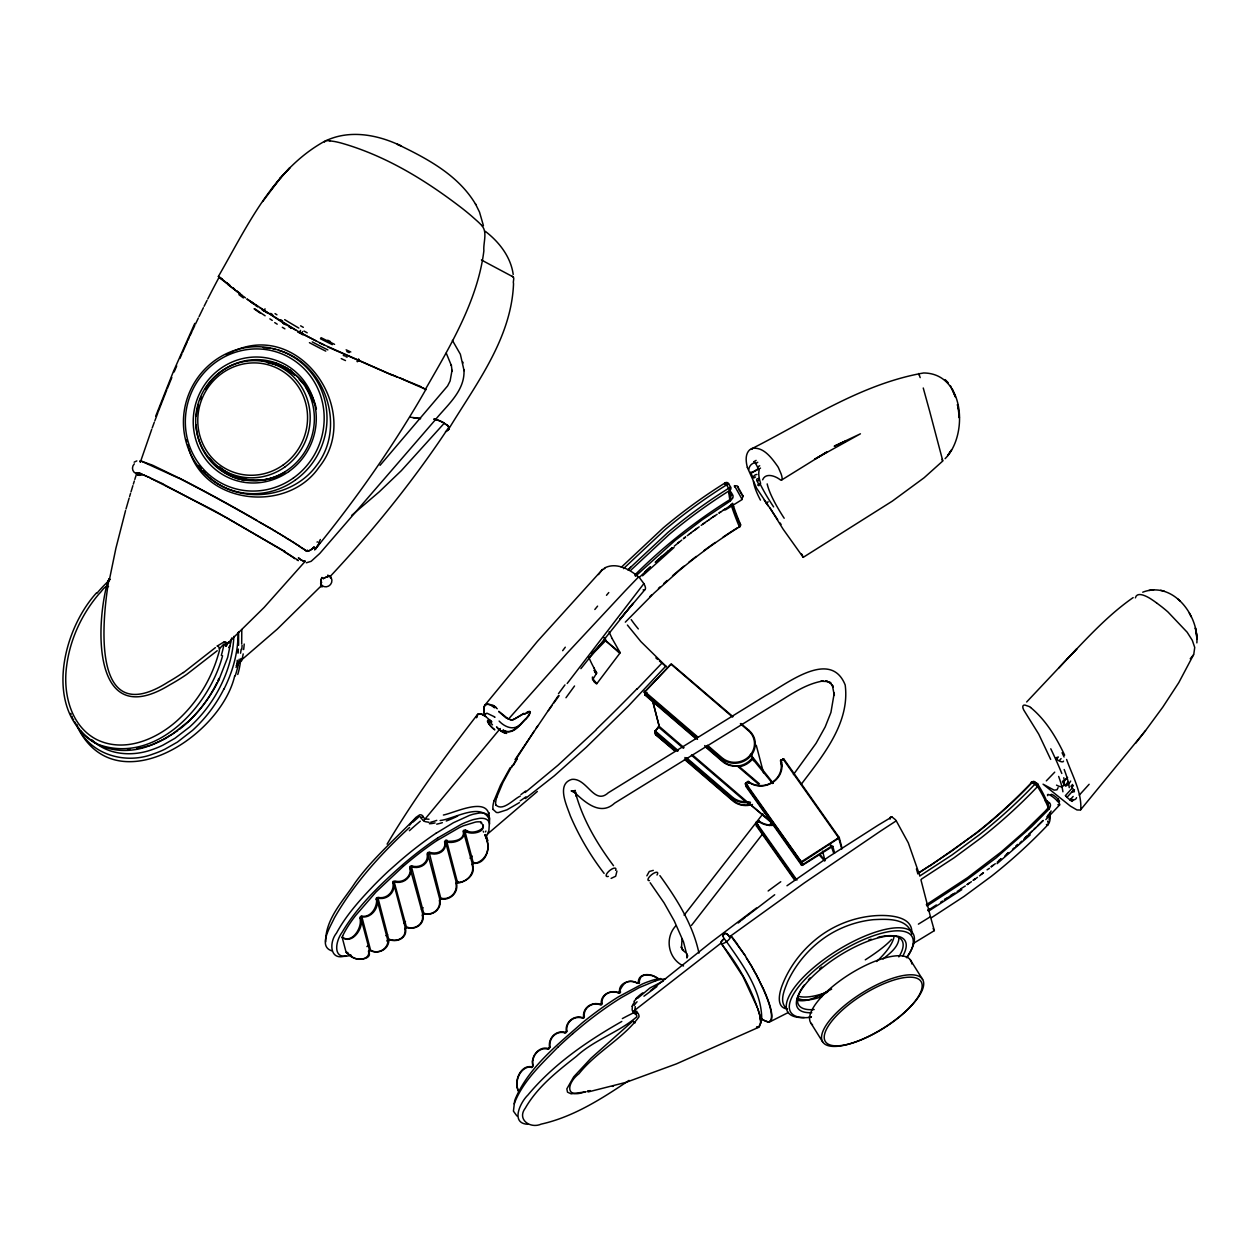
<?xml version="1.0" encoding="UTF-8"?>
<svg xmlns="http://www.w3.org/2000/svg" width="1260" height="1260" viewBox="0 0 1260 1260"><rect width="100%" height="100%" fill="white"/><g stroke="black" fill="none" stroke-linecap="round" stroke-linejoin="round"><path stroke-width="1.5" d="M760.63 1022.584L760.725 1021.372M237.085 663.422L237.258 660.287M238.061 632.473C238.266 652.16 232.801 671.627 223.965 689.125M483.998 709.695C482.533 702.182 491.195 703.222 494.424 707.427M183.377 672.462A210.798 201.064 -53.5 0 1 168.084 682.085C90.846 731.225 101.839 620.66 109.021 578.97A3.654 3.449 4.9 0 1 107.793 580.97A14.411 3.733 -42.7 0 0 108.013 581.758M237.1 663.358A5.67 0.929 -80.1 0 0 237.195 664.508A3.654 3.402 -16 0 1 238.439 662.618L239.227 659.185M652.822 701.127L659.169 726.327L684.054 747.716M389.151 939.614A12.616 10.631 15.9 0 0 401.562 938.511A12.616 10.631 15.9 0 0 405.499 928.478L393.561 882.866L394.175 881.906L406.618 927.801L404.87 928.966A12.002 10.033 17.1 0 1 400.995 938.369A12.002 10.033 17.1 0 1 389.293 939.33M1031.326 782.271L1031.483 782.602A169.501 35.563 41.8 0 1 1031.987 783.421M638.426 982.91L639.418 982.217A1.969 1.291 30.5 0 1 638.851 983.178M638.3 981.445C639.544 971.681 652.664 973.917 658.303 978.689M760.615 1022.994L760.678 1020.442M487.715 844.925C489.337 854.059 481.446 863.1 473.744 863.352C485.037 864.313 490.298 849.839 487.037 840.703M1196.858 642.884C1198.843 615.211 1172.918 580.639 1142.71 592.2M410.445 867.683L411.5 866.959L423.927 913.988L422.935 914.886L409.941 867.652A11.56 10.773 -18.7 0 1 394.726 880.945M411.484 866.943L411.689 866.061L410.319 866.281M483.982 708.403L484.013 710.183M618.613 992.738C621.747 987.446 624.755 977.256 637.024 983.036M238.581 645.309L238.597 632.11M583.679 1017.04L582.719 1017.797M233.84 636.363C233.179 653.909 228.091 671.092 220.201 686.7A136.017 129.638 -28.9 0 1 189.677 726.941L174.967 738.281L162.855 745.195A89.838 85.617 -28.9 0 1 151.421 749.873C131.749 756.788 107.525 755.024 92.059 739.935M448.922 428.715L449.08 427.786M760.725 1022.679L758.646 1027.309L676.447 1063.865L625.968 1082.371L588.105 1091.963M425.219 389.655C449.222 347.823 477.666 301.093 483.872 250.803C483.084 242.802 487.872 231.998 481.651 225.43M737.651 486.738L738.187 488.234M241.7 643.986L241.794 629.512M463.963 369.794C465.239 391.057 446.78 405.405 434.81 420.43L319.772 553.471L311.141 561.314L306.353 562.795M238.345 649.073L238.124 651.625M322.276 586.624L321.82 585.365M238.061 652.27L237.982 653.231M760.709 1023.073L759.402 1026.553L756.63 1027.12M518.868 1091.727C513.529 1081.836 520.128 1066.464 531.484 1066.763C520.412 1064.779 512.977 1082.025 518.774 1091.79M516.931 1115.982L513.434 1111.147L514.678 1100.736M532.492 1060.81L532.665 1065.346A1.654 1.102 67.4 0 1 531.83 1066.716M476.627 717.664L477.918 714.215M484.06 708.309L484.218 706.765M646.852 875.826L649.262 871.495L653.294 870.376M725.366 509.938L742.187 499.511L734.438 485.667L734.627 486.895M913.342 943.425L934.369 930.636L930.447 916.713L918.383 924.147M241.164 649.231L240.55 653.216M476.312 717.507L477.682 714.388M697.363 737.761L644.364 692.291L670.981 664.162L732.391 716.924M677.675 751.322L654.775 731.666L659.295 726.532L652.27 699.883M231.682 638.001L227.682 657.358L218.673 680.431M472.642 865.006C476.154 876.188 463.822 882.74 456.529 883.292A12.647 11.986 -45.8 0 1 440.89 898.742L429.156 852.39L427.707 852.579M489.494 824.15L489.541 818.118M489.163 818.701C490.282 794.824 454.876 812.826 443.394 815.031M532.901 1060.511C533.657 1053.596 540.556 1047.06 547.738 1049.108A1.591 1.465 -71.6 0 0 549.187 1048.619M217.224 650.727L186.748 674.368A208.199 201.033 -54.8 0 1 169.706 684.889C92.468 732.296 94.925 626.299 107.998 580.655M758.457 469.271L751.7 472.736L757.984 468.909M463.522 830.513A1.764 1.165 30.4 0 0 463.349 831.222C465.066 840.924 451.82 841.711 446.686 841.16L457.411 882.126C465.255 883.339 474.988 874.456 472.295 865.1M795.533 879.543L755.669 823.064L758.803 820.89A20.018 18.664 -14.8 0 0 774.097 824.796M800.698 862.186L839.16 837.443M1058.117 787.626L1056.983 789.815L1054.147 790.13L1043.059 784.177L1070.417 806.132L1076.985 809.959L1080.418 810.038L1145.529 730.595L1162.759 707.175L1178.777 682.652L1193.771 654.349L1194.732 647.467L1192.306 640.348L1187.14 632.205L1167.973 611.998A91.87 25.909 26.3 0 0 1161.956 606.973L1156.57 602.878M547.738 1049.108L549.644 1047.186L549.455 1048.289M238.518 662.398A10.616 2.063 -76.2 0 0 238.959 663.248L237.636 664.571M1135.37 597.87C1136.929 591.208 1146.38 596.201 1149.876 598.327A39.422 11.119 26.3 0 1 1156.507 602.863M457.9 881.701L457.916 881.622A1.591 1.465 -75.4 0 0 456.561 881.984M682.022 939.267L681.487 947.992L681.313 946.811L683.235 950.528L682.117 949.347L685.534 952.576M125.559 510.568L115.904 548.258L109.352 579.947A3.654 3.528 -53.1 0 1 108.706 581.458M911.657 934.385C914.256 915.642 887.89 914.76 874.786 915.721C855.461 917.201 836.577 924.115 820.874 935.471C803.943 947.835 790.24 964.876 782.539 984.422C779.562 991.872 775.341 1007.37 787.122 1008.992M632.331 1006.441L632.142 1009.795A5.654 4.772 19.2 0 0 632.882 1011.481A3.654 1.26 -35.7 0 0 634.851 1010.189L720.862 943.252A5.134 2.3 -38.6 0 1 724.091 938.747A5.386 2.252 -38.8 0 0 720.625 943.394M126 509.008L129.15 498.094M222.563 655.751C209.129 706.86 154.917 765.623 97.429 744.14C42.84 713.443 61.252 631.748 96.358 593.035M129.607 496.534L130.536 493.432M130.993 491.873L132.883 485.667M514.915 1099.886C528.113 1067.803 557.062 1045.201 582.293 1022.821A136.048 44.777 -41.4 0 1 618.376 996.881L642.222 984.076A92.437 30.413 -41.4 0 1 646.38 982.343L651.656 980.485A76.718 25.247 -41.4 0 1 655.342 979.461L660.886 978.547M133.355 484.108L134.316 481.021M514.159 1103.886C522.679 1081.253 541.375 1064.227 557.77 1047.281M134.804 479.462L135.434 477.414M135.544 477.067L136.521 473.996M448.702 429.392L449.048 428.526M484.344 706.734C485.951 701.757 491.951 705.553 494.44 707.758M222.374 279.578L218.437 276.349L222.5 279.373M140.411 461.979L151.72 429.345M493.967 800.856L500.535 785.153L510.174 767.687M496.755 797.249L502.992 782.365L512.221 765.544M234.738 675.738C220.61 737.352 113.684 805.36 76.529 725.098M771.167 1019.608C768.994 1025.813 763.135 1017.875 760.378 1019.781M771.498 1019.702L768.82 1022.112L763.906 1020.348M550.053 1047.076A12.002 11.245 -68.6 0 1 564.842 1032.838L566.795 1031.137L566.449 1032.35M687.755 955.71L686.92 957.994L687.062 953.978L687.22 956.356L683.519 941.913L674.21 920.824L664.083 902.9L650.16 882.74M152.224 427.927L154.287 422.289M154.822 420.872L157.988 412.43M158.508 411.028L166.73 390.033M155.72 416.131L173.455 371.401L194.78 323.411M167.296 388.647L171.832 377.512M342.2 937.204L342.704 936.054M174.148 371.968L176.699 365.92M439.378 900.207A11.576 10.883 -18.7 0 1 424.305 913.437L424.147 913.815A12.238 11.466 -18.2 0 0 439.945 899.861M762.631 479.808C765.639 472.358 775.483 476.012 780.129 479.713A10.159 2.662 63.2 0 0 781.153 473.996L778.412 467.633A7.056 1.953 62.9 0 0 777.593 466.279C771.781 458.167 763.387 446.229 751.873 448.513M179.944 358.375L181.912 353.871M227.43 644.144L226.406 645.876A5.67 1.323 -81.1 0 1 225.886 645.971A14.396 3.26 -81.2 0 1 225.225 644.553M182.574 352.359L187.252 341.87M484.942 715.019L485.588 713.995M217.933 680.573L218.893 678.463M187.929 340.373L189.284 337.397M189.977 335.9L192.04 331.427M635.276 1006.645L634.851 1010.189M192.733 329.947L194.812 325.489M582.577 1017.749L583.695 1017.97M195.52 323.993L198.34 318.071M199.064 316.591L203.38 307.739M485.714 838.577L488.911 830.482L489.352 823.158A53.424 17.325 -43.2 0 0 485.1 818.795L484.423 818.591A61.866 20.066 -43.2 0 0 479.462 818.386L474.059 819.425A76.718 24.885 -43.2 0 0 470.452 820.543L465.302 822.528A92.437 29.972 -43.2 0 0 461.223 824.355L437.913 837.837M216.941 682.668C208.136 700.702 195.426 716.877 179.597 729.241M204.104 306.274L207.049 300.4M485.037 835.9L485.714 834.561M207.79 298.935L210.026 294.541A926.903 894.994 -54.8 0 1 219.193 277.106L218.768 276.775M780.523 760.835L783.83 759.008L839.333 837.742L801.659 862.454L802.478 865.305L801.659 865.321L831.474 846.232L832.828 846.358L834.608 853.052M329.931 140.884A39.422 11.781 33.3 0 0 325.348 140.742L324.45 142.096M406.728 927.706L405.641 927.533M406.775 927.454L406.822 927.517A12.222 11.072 1.7 0 0 419.044 925.58A12.222 11.072 1.7 0 0 422.935 914.839L422.368 915.217A11.56 10.458 2.6 0 1 418.588 925.36A11.56 10.458 2.6 0 1 406.964 927.187M218.421 276.397C246.818 227.178 272.711 169.927 324.623 141.293M598.453 574.591L602.579 569.347L537.406 641.387L484.848 705.175M456.262 882.362L456.435 883.355M605.682 640.521L619.762 653.357L596.799 683.692L592.231 678.006M264.175 311.157L265.041 308.81M323.804 344.752L299.344 332.53L300.557 330.356M302.888 334.53L301.298 333.9L302.62 331.537M357.084 361.604L358.375 359.289M357.557 361.589L358.738 359.462M357.667 361.384L358.848 359.257M228.721 641.923L227.052 643.923A3.654 3.528 -52.9 0 0 225.886 645.986M319.709 543.028L315.614 548.998M485.447 831.915L485.919 831.064M770.096 508.063L783.106 529.153L803.219 557.345L892.316 501.133L924.068 477.792L942.732 461.034M1193.519 654.853L1190.227 658.76M1080.749 809.676C1081.946 792.351 1072.276 775.514 1066.59 759.449M318.875 543.816L314.622 549.644M388.946 940.054L387.891 939.85M583.679 1016.914L584.325 1016.584A11.576 10.757 -9.7 0 1 588.609 1006.409A11.576 10.757 -9.7 0 1 600.154 1004.692M445.221 840.593L456.529 883.292M593.901 670.367L596.705 673.092L593.177 678.746M671.013 664.272L644.364 692.291M646.963 692.417L645.136 695.189L695.725 738.596M659.279 725.555L654.775 731.666M387.103 844.137C413.973 798.84 445.158 756.284 477.367 714.672M761.733 1018.726C761.576 990.281 742.549 964.467 726.548 941.677A6.095 0.866 53.8 0 1 723.019 936.589A5.607 3.418 71 0 1 725.508 933.644A5.607 3.418 71 0 1 729.272 936.778M448.34 429.991L448.828 429.188M516.238 758.882L534.366 730.816M515.041 759.67L558.117 695.977M618.518 992.817L619.589 993.038M618.455 992.927L618.471 992.88A12.033 10.647 9.2 0 0 602.044 1003.401L600.516 1004.535M439.677 898.915L439.897 899.876M529.074 715.16L530.365 712.577L529.657 711.38A7.576 5.434 -42.8 0 0 527.152 712.073M536.114 728.233L537.878 725.634M634.599 1002.078L634.442 1002.314A23.499 19.498 28.7 0 0 632.048 1006.299M600.343 1004.535L601.461 1004.756M271.105 189.74L280.634 177.802L262.694 201.521M548.368 710.624L551.927 705.631M553.738 703.127L559.156 695.646M772.679 783.531L752.582 758.961L751.716 754.614L750.566 756.142M574.544 791.201L575.174 790.351L573.284 791.611L574.135 791.075L571.158 790.902L575.537 792.981L573.851 791.737C584.561 801.911 600.311 816.511 614.628 803.14L772.049 705.884C788.351 696.465 804.085 684.054 823.142 680.983L820.937 681.235L827.773 681.534L825.552 680.778L831.159 683.456L829.505 681.975L833.269 686.983L832.293 684.999L834.325 695.426L834.23 693.079L830.939 712.42L825.206 726.878L816.102 743.258L793.453 774.569M567.189 683.471L643.876 583.616L639.734 578.056A7.056 2.567 47.9 0 0 638.568 576.954C629.638 569.221 615.967 561.834 604.343 568.118M619.762 653.357L619.983 652.459L604.784 640.222L604.044 637.623M654.79 730.737L655.531 734.548L674.84 751.117M752.708 757.323L752.535 757.512A20.05 18.679 -14.8 0 1 738.439 765.97L759.465 783.877M675.895 925.753C664.225 938.133 668.288 958.986 683.519 965.995M409.768 825.111L415.705 817.567L419.548 814.921A4.946 3.938 -75.2 0 1 420.934 814.842A4.016 3.119 -86.4 0 1 423.029 816.511A10.616 9.182 7.7 0 0 425.061 819L429.03 819.22M470.074 858.328L471.949 855.886M1135.733 743.164L1145.529 730.595M596.894 683.597L592.436 679.676M413.059 822.071L418.997 816.732A2.111 1.654 -60.2 0 1 420.95 817.74A14.411 11.907 13.2 0 0 423.439 820.638A5.654 4.646 13.6 0 0 425.203 821.63L429.109 822.323M580.891 668.65L633.087 603.335L619.621 619.573L644.805 589.79M684.101 915.201L762.883 813.897M691.488 925.407L763.15 833.269M769.12 825.583L771.514 822.512M801.187 784.35C822.686 755.827 850.138 723.145 845.192 684.999C830.529 648.223 786.035 684.479 765.686 695.536L608.281 792.776C594.106 805.802 587.081 777.751 571.851 779.373C556.054 784.019 566.858 805.66 570.26 815.692C579.033 836.246 590.483 855.682 604.123 873.4M314.858 549.675C351.855 504.394 385.891 456.64 415.942 406.476A926.903 894.994 -54.8 0 0 425.864 389.45L403.106 379.481M752.913 758.504L752.614 758.898A20.554 19.152 -14.8 0 1 751.023 760.709A20.806 19.388 -14.8 0 1 739.51 766.741L736.139 765.733A19.357 18.034 -14.8 0 1 732.8 765.576A19.247 17.924 -14.8 0 1 722.752 761.04L704.702 745.558M757.685 824.402L756.472 826.009L794.556 879.984M447.584 425.581L444.229 423.234L401.389 470.61L379.166 491.904L351.635 515.434M945.094 458.672C968.688 435.251 964.64 373.228 923.596 372.976C860.47 384.048 806.038 421.423 749.716 449.757C744.896 454.23 745.952 461.695 747.337 467.444M304.936 561.598L264.127 607.43L227.052 643.923M410.146 866.423L409.799 867.667M380.032 465.349L447.599 385.938L450.103 380.993L452.025 370.361L452.135 371.227L451.253 364.707L451.363 365.526L446.26 353.147M500.283 728.532L425.124 818.937A3.654 1.118 -48.9 0 1 423.502 820.591M498.787 711.333L508.473 719.082L567.331 652.932L625.102 590.94A926.903 283.327 -49.4 0 1 638.568 576.954M749.936 755.465L751.07 754.031L751.716 754.614M235.982 667.264L237.793 665.343A3.654 3.607 -63.8 0 1 238.959 663.28L239.038 663.295M525.766 718.641C519.955 724.39 512.3 735.289 503.102 730.28A32.256 2.189 48.2 0 1 504.315 731.509M627.401 625.054L640.867 641.592L666.414 666.713L665.705 666.241L628.173 706.277L586.325 747.227L554.4 775.75L525.326 798.588M427.487 852.752L439.929 899.797L440.827 898.805M1057.392 757.355C1052.084 757.685 1063.015 763.985 1063.534 761.135M1056.762 758.74L1058.353 756.976M1059.503 760.363L1061.093 758.615M1072.591 784.444L1070.968 786.24L1072.134 787.815A7.954 1.654 42.8 0 1 1073.236 791.8M1071.756 787.39L1073.394 785.594M1065.425 795.58L1071.851 788.524M1048.005 815.267L1049.863 813.298M1065.472 795.769L1066.968 797.312L1073.347 790.319M1074.04 789.941L1072.418 791.705M1074.512 789.862L1072.575 791.548M1066.968 797.312L1069.96 799.942L1073.158 796.43M1072.102 801.391L1073.693 799.627M1079.284 795.123L1089.128 784.287M801.707 862.391L745.731 783.169L748.393 781.531A20.018 18.648 -14.8 0 0 771.262 782.822A20.018 18.648 -14.8 0 0 781.027 762.977A19.924 18.569 -14.8 0 0 780.806 761.938L780.68 760.237L783.736 758.914M1065.566 779.42L1067.204 777.625M1067.614 777.42L1064.385 781.09M1068.275 781.735C1061.408 789.122 1068.133 785.894 1070.685 781.074M583.947 1017.765L584.341 1016.757M1067.472 658.665L1076.828 648.821L1067.472 658.665C1088.089 637.056 1108.516 614.722 1133.165 597.587M472.61 864.769A1.717 1.118 64.6 0 1 473.398 863.368L464.956 831.38L465.491 830.245A1.969 1.291 30.2 0 0 463.995 830.214M330.293 576.34C369.369 534.555 405.704 490.14 438.181 443.016A926.903 863.588 -14.8 0 0 448.828 427.156A7.072 2.111 21.8 0 0 448.497 426.526L447.977 425.628M1058.683 668.083L1068.023 658.067L1026.664 701.977M1045.154 800.935A3.985 3.103 -47.7 0 1 1047.013 800.998A7.78 1.654 41.3 0 1 1049.296 802.762L1047.863 803.99M637.623 998.329L650.002 987.934L663.233 981.067M662.335 662.697L637.072 689.125M1045.832 819.583L1059.534 805.045M1054.73 772.144L1046.32 780.869M1050.131 813.346L1046.776 816.937M422.698 913.972L422.368 915.217M447.82 430.51C475.303 384.993 511.34 339.113 513.529 283.799C512.537 281.5 515.387 277.2 512.174 276.255M621.274 567.268L663.201 527.924A519.088 483.635 -14.8 0 1 725.303 482.785A2.347 2.315 23.8 0 1 728.579 483.635L730.58 487.084A2.473 2.457 80.9 0 1 729.792 490.439A169.501 17.53 59.7 0 0 729.871 499.606L730.438 500.913L702.056 519.892L675.061 540.509L635.418 576.292M623.48 568.654L665.185 529.531A516.175 480.91 -14.8 0 1 726.768 484.769L728.312 483.856M591.523 653.814L604.737 640.269L605.335 640.978L588.814 657.909M625.322 622.141L654.019 593.161L678.605 571.095A511.371 476.438 -14.8 0 1 739.415 526.885A2.473 1.969 -23.1 0 0 740.329 524.066A171.234 17.435 60 0 1 733.651 506.63M646.648 694.039L645.703 695.016L697.489 739.368M307.519 550.116L306.369 551.281M627.874 569.866L667.721 532.618A512.694 477.682 -14.8 0 1 728.784 488.219L730.516 487.132A171.234 17.435 60 0 0 730.154 488.108M630.803 570.197L668.981 534.649A511.371 476.438 -14.8 0 1 729.792 490.423L725.413 482.816M1042.855 820.575L1037.61 825.82M1043.327 820.481L1023.687 839.428M441.031 898.837L439.882 898.679M632.835 1011.512A14.411 12.206 18.6 0 0 635.576 1014.379L637.213 1012.52A4.016 3.575 63.5 0 1 638.851 1015.214A4.946 4.646 63.4 0 1 639.025 1016.788C623.227 1038.508 596.09 1052.069 579.017 1073.678C566.417 1083.38 565.031 1099.303 585.176 1091.727M634.678 575.143C663.39 546.446 695.441 521.105 729.871 499.637A1.827 1.386 -38.3 0 0 730.516 498.74L730.863 496.566A2.079 1.559 60.2 0 0 730.595 495.652A10.521 1.071 60 0 0 728.894 493.038M655.673 734.659L675.407 750.865M393.151 881.449L392.679 882.866L393.514 882.819M639.576 577.143L650.522 566.89M649.829 596.641L651.53 594.972M1034.082 829.269L1035.846 827.552M596.311 729.713L557.975 765.245L525.121 792.509M1032.302 830.986L1028.711 834.403M644.821 572.072L650.144 567.063M642.537 575.788L674.084 547.47M1025.089 837.79L1026.9 836.105M658.444 588.42L660.177 586.798M409.563 827.473C380.677 854.059 353.918 883.764 334.341 917.989C330.498 926.541 317.41 946.732 332.152 950.922M1020.001 842.767L1021.86 841.097M1030.239 834.876L997.069 863.667M663.689 583.601L667.202 580.451M655.893 561.976L657.704 560.353M405.373 927.691L404.87 928.966M643.939 996.203L656.885 986.596M824.686 861.005L819.929 855.682M187.519 722.122L172.494 734.013L160.02 741.274A93.555 89.476 -34.6 0 1 148.16 746.235C125.276 754.74 96.327 750.692 80.703 730.721M657.326 560.527L659.153 558.904M1015.875 846.121L1017.733 844.468M1016.284 846.074L1018.159 844.42M217.13 646.112L223.744 642.096M659.515 558.747L663.154 555.55M655.216 562.244L668.351 550.715M660.965 557.298L662.791 555.692M537.343 791.469L487.651 833.931M1012.536 849.366L1014.426 847.728M215.397 647.624L183.487 672.62M219.334 648.9L223.666 644.269A2.111 1.26 -53.4 0 1 225.162 644.774A3.654 3.229 -21.7 0 1 226.516 642.836A4.016 1.827 -23.5 0 0 224.957 642.127M403.294 866.281L375.984 892.017L355.493 915.673A70.387 22.837 -43.2 0 0 342.547 936.149M672.525 575.773L677.912 571.19A512.694 477.682 -14.8 0 1 683.944 566.181M421.344 909.184L423.124 907.672M572.591 1033.814L584.12 1024.191A139.876 46.037 -41.3 0 1 621.259 997.668L639.166 987.635L655.798 980.737M566.212 1032.586L564.921 1032.901M1006.472 854.233L1008.362 852.626M1008.756 852.611L1004.944 855.823M668.335 550.951L672.399 547.691M110.329 579.395L109.352 579.947A10.616 2.788 -48 0 1 109.163 578.844M670.194 549.391L672.053 547.832M237.73 665.406L237.762 665.359A14.396 2.41 -80.4 0 1 237.242 664.319M674.258 546.147L681.817 540.052M650.443 990.691L710.845 942.464L756.425 908.035M998.802 860.58L1000.723 859.021M1001.101 859.005L997.227 862.155M738.218 923.013L740.628 921.06M238.439 662.618L277.31 629.087L321.678 585.412A4.615 1.559 -79.8 0 1 320.702 584.766M677.691 543.217L679.581 541.69M741.825 920.083L745.479 917.138M731.887 504.677L731.304 505.071A169.501 17.53 59.7 0 0 739.415 526.885L739.573 527.31M746.676 916.193L774.695 894.742M995.29 863.714L991.368 866.801M601.697 1004.598L602.075 1003.417M991.022 866.786L992.975 865.258M683.392 538.666L685.314 537.169M683.707 538.555L685.629 537.059M883.024 959.033C889.891 953.3 899.215 946.78 898.994 936.873M987.084 869.841L989.415 868.329M687.235 535.689L689.472 534.098M689.157 534.208L691.394 532.618M404.381 922.808L405.232 922.163M691.094 532.728L693.047 531.263M981.131 874.345L983.131 872.849M983.461 872.881L979.477 875.857M693.346 531.169L699.206 526.837M695 529.814L696.953 528.365M177.833 730.595L164.776 738.974L150.948 745.117M977.476 877.338L973.444 880.252M973.114 880.22L975.13 878.771M701.159 525.404L705.127 522.585M786.98 885.764L829.096 856.548L878.189 825.142L891.922 816.921L895.372 819.677A7.056 2.032 61.1 0 1 896.254 820.843L908.303 842.861L919.642 875.243M702.859 524.081L706.844 521.262M520.301 796.084C513.655 799.045 502.803 811.897 495.857 804.951M971.413 881.701L967.349 884.567M237.494 664.666L236.171 665.595M629.024 1080.403C601.965 1098.625 573.426 1116.958 541.154 1124.125C530.224 1129.023 516.616 1119.431 525.326 1108.107C537.548 1086.75 557.503 1071.22 576.529 1056.242C594.2 1039.847 619.133 1032.192 636.773 1016.804A2.111 2.063 56 0 0 635.623 1014.316M967.034 884.52L969.066 883.103M707.112 521.183L709.112 519.781M708.845 519.86L711.112 518.395M965.317 885.985L960.908 888.741M710.86 518.474L715.129 515.655M422.872 913.831L424.258 913.594M712.861 517.088L717.16 514.301M961.222 888.788L957.112 891.544M718.956 513.009L720.988 511.67M719.192 512.946L725.319 508.945M955.048 892.915L944.685 899.64M436.007 833.317L453.427 822.717L469.618 815.346A80.293 25.909 -43.3 0 1 473.398 814.165L479.084 813.062A65.583 21.2 -43.4 0 1 484.297 813.267L485.021 813.456A57.062 18.459 -43.5 0 1 489.573 818.102M437.22 840.404L459.49 827.536A87.397 28.35 -43.2 0 1 463.349 825.788L475.681 822.024A57.503 18.648 -43.2 0 1 480.816 822.008M950.607 895.577L952.67 894.222M385.938 935.739L387.607 934.668M723.035 510.331L729.445 506.315M519.403 802.62L506.977 809.818L498.424 812.542A51.518 15.309 -52 0 1 496.361 812.432L493.101 809.392M928.415 911.248L961.805 889.639M781.452 480.123L826.765 452.041L814.826 459.128L860.422 433.818L834.214 446.197L846.311 440.858L839.365 443.819M393.341 881.291L394.474 881.874A12.222 11.403 -17.7 0 0 406.838 879.102A12.222 11.403 -17.7 0 0 410.587 867.762M926.289 904.727L967.617 877.606L1001.196 851.933L1023.624 832.293L1044.839 811.534L1048.635 807.314L1047.737 803.896A10.521 2.221 41.6 0 0 1046.414 802.825M926.903 906.019L966.231 880.299L996.109 857.887L1031.625 826.654L1049.06 809.109L1048.257 807.991A177.613 37.264 41.8 0 0 1037.5 786.492L1032.286 782.397A2.425 1.449 -55.1 0 1 1034.744 782.035L1037.453 783.688A175.612 37.075 41.6 0 1 1047.737 803.896M927.754 910.24L929.833 908.901M928.037 910.287L936.353 904.964M748.251 781.436L745.306 783.736L801.596 862.47M747.29 785.043L746.062 786.634L801.565 865.211M747.747 785.862C744.266 788.209 745.558 777.956 746.755 786.492L802.399 865.321L832.797 846.311M758.662 820.811L755.669 823.064M757.906 825.394L756.567 826.087M929.281 865.967L919.012 872.534M917.658 873.778L951.457 851.272L976.201 832.907A511.371 476.438 -14.8 0 0 1031.483 782.617A2.473 2.032 -52.9 0 1 1034.791 781.987A171.218 36.146 41.6 0 1 1036.082 784.145M929.896 865.951L976.799 832.907A512.694 477.682 -14.8 0 0 1032.302 782.397L1031.436 782.035M919.674 876.062L952.072 854.91L979.02 835.033A516.175 480.91 -14.8 0 0 1034.98 784.098A2.425 1.559 -36 0 1 1037.453 783.704A2.347 1.906 -29.9 0 1 1037.563 786.539A519.088 483.635 -14.8 0 1 981.083 837.869L953.962 857.871L921.438 879.102M944.386 899.593L946.465 898.254M931.612 917.611L964.136 896.38L991.258 876.377A519.088 483.635 -14.8 0 0 1047.69 825.001A2.347 2.315 43.3 0 0 1047.895 822.103M940.511 902.302L942.606 900.979M369.668 950.386C379.087 954.907 388.773 948.938 388.915 940.133L377.89 897.608L376.913 897.734M729.225 506.378L731.383 504.882M519.167 725.335C512.741 730.721 504.016 726.374 499.117 721.067M757.008 474.437C753.653 474.138 751.054 480.422 755.512 476.989M514.726 718.877L523.971 713.633M754.063 461.617L756.142 460.373M758.426 468.877L755.685 463.507L757.748 462.278M757.622 466.988L759.685 465.759M758.426 469.334L760.505 468.09M758.63 478.469C754.834 478.28 757.197 483.32 759.197 479.761M758.032 484.99L760.268 483.856M766.143 503.071L768.206 501.842M514.143 718.909L513.686 719.177A5.528 5.481 56.7 0 1 511.749 719.948L508.473 719.082M226.296 354.895L227.666 354.123M621.794 1021.466C587.207 1041.154 553.423 1064.259 527.83 1095.129C520.412 1102.201 510.111 1123.322 527.656 1124.266M638.3 983.099L637.371 983.02M827.489 992.14L822.827 994.675M821.914 995.179L820.087 996.172M478.154 714.073L481.005 713.9M831.647 989.1L823.473 993.431A58.937 20.57 -32.1 0 1 799.454 996.487M447.3 430.794L445.505 431.739M523.908 713.317L513.938 719.334A5.985 5.922 65.9 0 1 511.733 720.216L506.095 717.948L498.755 711.632M229.036 353.367L230.423 352.658M769.923 1021.813L788.445 1012.426M134.159 462.168L136.836 460.892M532.901 1066.306A1.748 1.48 84.2 0 0 533.011 1065.251C530.177 1056.904 539.091 1045.595 548.289 1048.541M827.678 991.651C817.992 995.62 807.534 1003.054 796.635 1000.078M366.896 946.575L368.408 945.85M231.824 351.981L233.226 351.335M472.405 864.785L472.374 864.801A1.764 1.496 81.4 0 1 472.311 863.809M426.006 389.576L422.541 387.623M234.659 350.705C301.849 321.111 363.179 412.918 318.969 467.302C287.154 513.702 203.6 504.614 188.732 448.261M325.852 140.758C350.028 129.276 378.299 134.804 401.436 146.097L397.325 144.254C427.156 158.571 458.404 175.061 475.76 204.498M671.659 664.193L732.973 716.672M645.341 695.268L645.199 694.355M758.646 1027.309L756.52 1027.436M705.348 746.849L722.185 761.308A19.955 18.601 -14.8 0 0 732.611 765.97A20.302 18.916 -14.8 0 0 737.147 766.096L738.281 765.985L736.139 765.733M478.422 713.963L479.682 713.743M150.035 745.416L141.655 747.7M612.455 1086.419L613.447 1086.12M590.231 1090.577L587.396 1091.412M587.885 1091.05L589.255 1090.688M440.134 820.512C453.899 819.158 481.556 801.486 489.478 819.677M360.895 918.225L359.966 918.43A1.937 1.654 80 0 1 360.281 916.823M586.01 1091.806L571.174 1093.837L567.504 1092.184L566.842 1088.876L573.709 1076.828L591.019 1058.227L632.866 1021.025L635.103 1022.884M644.695 974.894L640.836 977.051L639.308 980.91A11.356 7.119 35 0 0 639.371 982.202M108.518 586.577C104.029 585.742 102.186 591.208 99.178 593.696C81.742 614.092 69.962 639.513 66.622 666.193C62.858 693.299 70.67 726.28 96.878 739.651C125.921 753.732 159.658 738.061 180.904 717.113C198.466 700.103 211.412 678.4 218.185 654.916C219.082 651.672 221.02 647.986 217.476 645.797M351.052 955.111C332.12 961.459 335.034 941.803 342.153 932.242C357.635 906.034 380.126 884.709 402.727 864.675A136.048 44.131 -43.2 0 1 437.929 837.79M611.116 878.393L615.683 876.236L616.943 871.038M345.823 955.694C329.506 961.553 329.033 942.102 336.467 933.156C346.216 915.059 360.218 899.656 374.346 884.898A134.048 43.88 -43.4 0 1 388.694 870.896L399.924 860.958A139.876 45.36 -43.4 0 1 436.023 833.238M322.024 586.75L320.686 586.593M361.872 916.193C371.259 917.768 377.291 906.712 376.598 899.498C379.748 907.294 371.086 918.556 361.998 916.792M644.395 974.752L652.459 975.571M140.726 747.889L136.962 748.503M360.045 918.414L360.139 918.398A11.23 9.261 79.7 0 1 360.313 920.414C361.195 929.029 351.792 943.614 342.342 937.361M771.829 822.276L747.92 802.462L749.007 802.715A20.806 19.388 -14.8 0 0 750.503 802.368M1153.64 589.822L1148.947 590.436M1047.58 825.048L1046.414 824.481M136.773 472.642L136.6 473.587M377.795 898.333L376.992 899.435L387.859 940.606C388.379 948.339 378.488 954.828 370.708 950.292A1.748 1.15 27.8 0 0 369.716 950.15M665.516 978.736L659.673 979.681A80.293 26.554 -41.3 0 0 655.798 980.737M746.818 802.573L748.188 802.557M463.349 831.222L472.579 864.769M129.938 749.07L127.559 749.07M387.009 941.173L387.088 941.173A1.591 1.291 16.8 0 1 387.607 940.007M347.855 952.481L346.358 952.434L352.926 957.285M479.524 713.79L480.8 713.853M263.245 347.65L270.223 348.406M262.033 360.707L275.719 363.085L287.863 368.503M136.631 472.815L141.183 473.886M329.868 140.837L334.64 141.529A91.87 27.437 33.3 0 1 341.176 143.041C385.812 155.704 426.022 180.463 462.499 208.609A94.405 28.192 33.3 0 1 471.303 215.822L476.8 220.689A42.147 12.584 33.3 0 1 481.714 225.445M420.556 418.493L410.524 417.233M420.446 418.682L413.091 417.69M369.117 950.308A1.937 1.276 28.8 0 0 368.566 951.3C373.59 959.994 354.974 961.6 349.571 955.3M428.809 853.351L427.817 853.965A12.238 10.978 0.6 0 1 423.943 864.801A12.238 10.978 0.6 0 1 411.579 866.817M474.106 862.58L474.138 862.596A1.969 1.654 80.1 0 0 472.689 863.163M272.979 348.91L275.719 349.524M529.594 711.821L529.499 711.79A7.087 5.213 -43.4 0 0 527.168 712.404M241.92 480.028L243.936 480.501M1164.445 591.271L1160.744 590.278M1071.992 801.391L1069.96 799.942M480.674 713.947L481.666 714.105M565.283 1032.397L565.315 1032.412A12.616 11.844 -66 0 0 549.549 1047.328M754.157 461.585L755.685 463.507M480.879 713.995L483.793 715.113M466.846 832.088C472.106 834.656 486.139 832.325 482.612 824.45M467.287 830.923C473.571 834.718 486.313 828.418 482.769 824.764M239.92 479.477C227.871 475.997 216.988 468.437 209.79 458.136M737.73 486.565L743.069 496.125L741.541 494.377M278.444 350.28C325.505 363.195 346.689 427.203 316.512 465.538C292.477 498.503 239.652 504.945 209.27 477.146M140.364 473.571C139.498 472.705 134.536 472.279 136.741 473.76M140.474 473.886L141.608 474.043M644.458 691.315L697.788 736.99M658.476 726.988L683.266 748.188M654.869 730.674L678.116 750.551M652.885 975.744L657.988 978.469M141.34 474.201L142.506 474.39M141.781 474.374L144.428 475.177M399.294 377.716L403.231 379.276M397.168 377.118L391.104 374.425M481.556 714.231L483.163 714.766M393.183 375.26L421.486 386.867M393.073 375.48L319.615 342.925M390.978 374.63L327.805 346.988M142.711 474.752L146.475 476.059M513.387 277.043L486.801 262.868A134.804 2.158 28.3 0 1 483.808 261.261L481.43 259.954M637.024 982.863C630.095 978.8 617.92 983.178 619.652 992.281M145.168 475.776L148.664 477.036M307.393 551.36L300.416 547.06M353.666 957.631C358.565 961.222 370.377 958.923 368.597 951.394M147.294 476.705L149.798 477.54M149.53 477.713L163.674 484.171M150.696 478.249L214.483 510.804L285.169 551.644M347.083 357.178L345.807 356.58M344.547 355.997L343.271 355.399M504.457 731.02C513.576 734.895 520.333 724.216 526.082 718.909A30.571 22.286 -50 0 0 529.184 715.239M300.762 333.018L259.954 307.865M164.761 485.005L227.02 518.017L285.091 551.927M370.645 950.45L361.683 916.146A1.748 1.496 81.2 0 0 360.769 916.335M504.126 730.611L503.244 730.154M301.014 333.144L303.109 334.246M179.203 478.123L152.728 465.286L140.411 460.782L179.203 478.39M303.125 334.514L299.833 332.798M315.693 340.673L300.069 332.341M787.059 1008.882C778.381 1002.393 784.57 989.667 787.642 981.65C795.784 964.183 808.636 948.922 824.402 937.834C838.876 927.722 855.981 921.406 873.542 919.658C886.41 919.012 906.68 917.847 911.374 932.967M464.956 831.38C464.861 840.042 453.505 844.184 445.552 841.759M299.344 332.53L298.116 331.837M300.116 333.238L297.769 331.9M301.518 334.026L302.447 334.546M296.147 330.404L284.823 323.836M483.1 714.956L485.762 716.436M257.119 520.522L254.898 519.246A186.448 17.498 30 0 0 178.92 477.887M259.214 521.986L276.696 532.003M291.438 328.025L289.06 326.623M291.422 328.23L289.154 326.907M272.475 529.484L254.788 519.451A186.118 17.404 30 0 0 178.936 478.17M273.389 530.287L278.791 533.263M285.484 324.513L247.149 299.014M284.303 323.804L283.138 323.095M277.594 532.791L280.57 534.319M285.28 324.576L283.075 323.253M279.515 533.957L282.319 535.39M281.279 535.027L284.067 536.461M283.027 536.083L285.8 537.516M284.76 537.138L291.564 541.091M286.461 538.178L293.879 542.556M444.654 423.502L446.969 425.077M292.162 541.737L295.375 543.501M483.824 715.381L485.447 716.483M294.415 543.154L298.258 545.375M295.88 544.099L299.88 546.446M321.788 577.49L322.733 578.135M298.289 560.621L296.604 559.141M298.825 546.021L304.558 549.628M298.006 560.432L296.572 559.44M267.136 312.937L262.316 309.676M763.308 1020.033L761.512 1018.615M264.505 311.377L262.206 309.897M289.784 369.7L291.643 370.96M264.159 310.842L263.245 310.228M256.505 305.834L247.023 299.234M263.86 310.936L262.773 309.897M304.51 549.88L306.889 551.345A16.648 8.71 -69 0 0 313.913 546.998M255.685 305.046L257.859 306.589M255.575 305.267L257.749 306.794M251.48 302.022L253.559 303.534M251.354 302.243L253.433 303.739M242.676 295.785L228.029 284.602M242.566 296.005L218.421 276.743M349.067 954.938L346.516 952.749M243.637 296.494L245.464 297.88M240.329 293.659L237.258 291.233M240.219 293.863L237.132 291.454M605.729 640.174L605.068 637.576M665.705 666.241L659.405 660.949M226.139 282.571L228.517 284.177M226.894 283.185L229.257 284.776M229.982 285.358L219.098 277.106M232.501 287.69L234.439 289.28M233.179 287.941L234.565 289.06M494.519 716.83L487.037 713.239A118.109 16.648 53.8 0 0 485.588 713.995M739.447 527.373L739.069 526.932A2.425 1.575 -39.8 0 0 740.313 524.081L738.943 522.065M1030.585 707.474C1045.91 720.043 1056.274 737.462 1064.653 755.181M485.383 231.383C499.165 241.983 510.772 256.835 513.214 274.475M447.41 425.14L448.308 426.305M740.912 723.492L748.865 730.312M740.345 723.744L748.298 730.564A19.294 17.971 -14.8 0 1 749.212 756.236A19.294 17.971 -14.8 0 1 721.87 757.638L707.411 745.259M737.951 766.553L758.41 784.098M706.986 746.014L721.429 758.41A20.018 18.648 -14.8 0 0 749.81 756.945A20.018 18.648 -14.8 0 0 748.865 730.312M692.307 754.803L773.624 824.56M594.594 672.1L596.452 673.691M691.409 755.165L745.636 801.707L747.983 802.478L745.636 801.707A19.278 17.955 -14.8 0 1 732.265 797.013L686.542 757.78M592.42 677.029L593.381 677.848M684.904 757.512L731.824 797.785A20.018 18.648 -14.8 0 0 749.731 802.132M685.03 759.119L733.163 800.415A19.294 17.971 -14.8 0 0 750.771 804.541M593.995 681.755L596.232 683.676M684.463 759.37L732.595 800.683A20.018 18.648 -14.8 0 0 752.472 804.478M655.877 657.909L657.641 659.437M1180.069 600.988L1177.58 598.799M208.325 476.296L206.498 474.516M491.51 721.901L489.998 720.421M491.809 721.838L490.298 720.358M782.885 758.819L838.656 837.821L841.806 849.035M831.395 846.673L830.151 845.05M758 820.858L758.252 821.173A20.758 19.341 -14.8 0 0 774.112 825.206M945.094 379.591L948.229 382.741M342.326 937.519C351.902 944.559 362.707 929.344 361.321 920.272A11.907 9.812 81.6 0 0 361.022 918.193A1.654 1.102 63.8 0 1 361.809 916.792M758.095 485.037L758.158 485.116A7.954 0.819 59.3 0 0 757.228 481.32M934.306 930.589L933.125 928.557M205.6 473.602L203.065 470.783M480.863 822.071C483.462 825.363 480.485 820.858 481.32 823.756M1048.918 808.952L1048.981 809.03A5.213 4.725 -72.6 0 0 1050.257 805.912M414.178 819.346C395.955 838.168 371.606 859.635 355.178 882.661C343.413 900.617 325.175 919.139 325.694 941.85M742.597 495.873L742.676 495.952A2.425 2.189 -43.5 0 1 742.738 497.385M820.433 854.973L825.001 860.517L822.544 851.193M140.143 461.758L140.175 460.798L140.285 461.822M773.215 783.2L752.85 757.402L753.527 760.662M721.87 944.102L721.35 943.472A6.095 2.111 -39.2 0 0 727.115 941.236A6.095 2.111 -39.2 0 0 730.784 935.912L745.274 955.678M721.098 943.567L722.894 945.394M722.137 944.858C738.077 964.703 751.054 987.604 758.756 1011.953M723.177 946.181L742.88 976.342L757.37 1007.622M613.51 865.699C597.35 844.09 583.112 820.292 575.883 794.131L576.387 796.414L575.741 792.162M830.844 844.94L833.616 852.91M659.894 875.606C676.793 899.026 693 924.556 698.953 953.174M200.513 467.602L201.348 468.688M737.51 944.212L731.02 935.707L804.305 882.945L879.827 831.568A926.903 318.118 -35.2 0 1 896.254 820.843M779.924 522.837L781.058 524.412M777.64 519.655L756.709 488.344L747.369 467.507M737.73 944.921L745.762 956.434M796.934 880.11L756.047 822.197L756.693 825.048M795.233 879.842L756.709 825.111M198.954 465.412L199.726 466.515M768.096 505.843L764.237 500.11M452.387 340.373L460.357 354.249L464.074 370.661M76.718 725.24L77.647 726.642M910.318 959.836L922.603 979.414A58.937 20.57 -32.1 0 1 856.894 1041.437A58.937 20.57 -32.1 0 1 838.341 1011.04A58.937 20.57 -32.1 0 1 922.603 979.414M745.983 957.206L752.33 967.302M811.015 1023.293L822.622 1041.847M746.44 957.947L754.141 970.515M619.967 652.412L612.139 638.552M801.423 553.754L802.006 554.715M75.647 723.492L76.167 724.358M740.801 493.18L740.25 492.235M596.641 672.714L593.806 667.737M952.229 388.93L955.442 396.963L950.339 385.607M752.409 967.948L757.055 975.901M802.179 555.014L803.25 557.282M74.624 721.712L75.127 722.61M752.787 476.957L752.535 476.516A7.954 0.898 58.8 0 1 751.401 472.374M754.189 971.129L759.055 979.792M739.447 490.786L738.943 489.825M757.165 976.673L763.087 988.202M78.372 727.619C90.941 755.055 125.921 764.505 152.948 754.078A93.555 89.239 -28.1 0 0 164.855 749.227L177.408 742.093L192.544 730.359A139.671 133.103 -28.4 0 0 223.839 689.078M1189.314 613.084L1191.251 616.865M73.222 718.987L73.678 719.901M475.43 203.821L479.524 212.121L483.43 225.682M759.481 981.209L762.773 988.155M77.065 724.878L77.49 725.791M71.946 716.2L72.355 717.129M1050.667 759.386L1038.728 734.123L1024.947 711.963A10.159 3.733 45 0 1 1024.884 705.049L1029.357 706.592A7.056 2.646 45.9 0 1 1030.585 707.474M70.796 713.38L71.159 714.326M529.909 712.105L528.712 714.956A30.177 21.483 -49.2 0 1 525.877 718.735M733.651 506.63L732.706 503.732M757.984 1008.803L759.134 1013.292M920.178 377.622L918.776 373.511L919.028 374.803M942.417 460.026L942.653 460.782L942.212 459.333M923.249 388.001L929.675 411.264A133.497 0.851 74.3 0 1 930.085 412.823L941.818 457.238A134.804 0.866 74.3 0 1 942.039 458.089L942.118 458.404M487.179 840.703L487.903 844.861M780.491 760.867L781.909 766.19M920.934 879.811L930.478 916.76M759.245 1012.993L759.465 1014.583M839.223 837.522L842.011 848.075M781.515 762.773L780.806 760.126L781.373 761.229A20.648 19.247 -14.8 0 1 772.285 782.696A20.648 19.247 -14.8 0 1 748.062 781.751M800.698 862.25L801.47 865.132M772.238 782.255L772.474 783.153M756.252 745.243L763.528 772.821M748.393 781.531L748.834 783.153M758.803 820.89L759.134 822.166M747.526 781.499L747.952 783.121M757.937 820.874L758.268 822.134M755.701 823.111L756.472 826.009M644.395 691.362L645.151 694.26M644.411 692.338L645.183 695.221M654.822 731.698L655.578 734.596M483.305 831.285L483.525 832.12M360.99 918.209L369.558 950.575M342.169 937.361L346.138 952.355M187.834 444.969L188.26 446.623M759.418 1013.639L759.89 1016.426M942.307 459.128L942.496 459.931M759.733 1014.899L760.126 1017.592M1196.118 631.433L1195.362 627.921L1197 638.883L1196.512 633.308M958.214 408.429L959.332 417.91L958.923 413.201M760.126 1016.71L760.221 1018.159M484.423 713.806L484.58 714.766M186.795 439.929L187.094 441.614M484.47 714.136L484.234 712.593M448.954 426.967L448.954 427.975M760.331 1017.844L760.316 1018.71M1049.69 813.456L1049.706 813.487A177.613 37.264 41.8 0 1 1047.674 824.969M484.36 713.522L484.155 712.01M760.426 1018.379L760.394 1019.23M760.505 1018.915L760.52 1020.269M462.94 362.171L463.05 362.99M484.187 712.341L484.045 710.908M760.567 1019.434L760.599 1021.23M484.123 711.774L483.998 710.372M483.982 709.852L484.045 710.703M321.379 582.876L321.426 581.852L321.41 582.86M243.4 297.943A145.561 24.822 28.5 0 1 238.896 294.62M330.466 341.602A177.424 37.863 24.7 0 1 327.71 340.216M303.314 327.332A177.424 37.863 24.7 0 1 300.62 325.836M307.204 332.813A164.997 33.122 25.9 0 1 304.022 331.034M298.825 328.057A164.997 33.122 25.9 0 1 284.666 319.63M276.932 314.811A164.997 33.122 25.9 0 1 275.026 313.598M345.492 360.565A164.997 40.084 24.7 0 1 341.239 358.596M325.773 351.13A164.997 40.084 24.7 0 1 309.425 342.673M284.902 328.844A172.399 43.69 24.5 0 1 282.319 327.285M277.216 324.166A172.399 43.69 24.5 0 1 274.727 322.607M260.568 313.346A172.399 43.69 24.5 0 1 254.063 308.81M349.193 352.642A172.399 35.091 24.7 0 1 346.784 351.524M332.325 344.657A172.399 35.091 24.7 0 1 320.45 338.751M284.949 368.975A58.937 56.92 -66.2 0 1 294.808 375.338M299.124 379.228A58.937 56.92 -66.2 0 1 302.983 383.481M306.322 388.017A58.937 56.92 -66.2 0 1 313.204 402.523M280.822 475.162A58.937 56.92 -66.2 0 1 237.715 476.815M327.679 575.143A6.095 5.796 -43.3 0 1 330.482 584.561A6.095 5.796 -43.3 0 1 320.575 583.695M140.71 473.398A6.095 5.843 -42 0 1 134.316 463.853M434.07 419.013A10.159 2.914 22.5 0 1 444.308 423.045M230.517 642.001A30.587 22.727 70.2 0 1 229.84 643.12M227.084 643.844A10.616 2.473 -76.6 0 1 226.611 642.553M223.934 644.584A130.064 121.905 -60.6 0 1 221.319 655.436M96.815 593.413A132.363 127.937 -54.7 0 1 108.171 581.38M229.887 645.561A27.72 12.868 84.2 0 1 228.659 647.593M218.626 680.4A139.671 133.718 -34.4 0 1 187.598 722.201M315.536 548.856A11.025 7.56 89 0 1 314.811 549.533M314.181 546.998A16.663 8.678 -68.6 0 1 307.44 551.124M282.555 320.906A164.997 32.477 26 0 1 280.523 319.646M272.617 314.654A164.997 32.477 26 0 1 270.695 313.393M327.852 349.902A163.784 39.753 24.7 0 1 312.26 341.901M350.8 351.981A171.99 33.374 24.7 0 1 346.138 349.823M334.577 344.342A171.99 33.374 24.7 0 1 320.985 337.633M272.255 320.402A173.88 40.855 25 0 1 269.845 318.859M265.12 315.787A173.88 40.855 25 0 1 255.055 308.968M223.776 642.222A4.93 2.457 -30.9 0 1 225.02 642.08M320.339 539.5A31.075 23.782 -32.4 0 1 318.638 542.698M305.361 561.251A8.111 4 42.4 0 1 304.825 561.456M304.857 561.33A21.483 9.686 67.9 0 1 298.415 557.723M141.498 474.673A5.386 4.615 -80.5 0 1 137.608 474.973M283.988 551.596A44.683 4.032 29.9 0 1 295.171 558.826M317.331 541.8A21.987 14.679 -42.6 0 1 317.079 542.194M284.004 551.313A44.478 3.985 29.9 0 1 295.139 558.495M304.841 561.173A21.073 9.796 69.7 0 1 298.667 558.117M141.23 474.548A5.134 4.316 -79.3 0 1 137.639 474.658M205.081 389.371A60.905 58.811 -66.2 0 1 300.762 380.378A60.905 58.811 -66.2 0 1 276.775 476.028A60.905 58.811 -66.2 0 1 196.135 425.029M196.308 416.068A60.905 58.811 -66.2 0 1 198.355 404.964M200.072 399.688A60.905 58.811 -66.2 0 1 201.112 397.105M267.829 362.911A58.984 58.669 83.6 0 1 316.402 408.949M284.776 472.374A58.432 55.03 -47.2 0 1 219.791 466.94M244.204 644.033A69.332 50.998 -82.5 0 1 243.652 649.562M243.196 653.893A30.587 16.427 -82.4 0 1 241.511 660.965M238.108 665.485A130.064 122.945 0.1 0 1 235.21 675.88M242.077 645.356A71.851 35.91 -86.3 0 1 241.81 649.514M240.912 658.555A27.72 4.63 -85.5 0 1 237.746 674.462M433.944 419.202A10.159 2.914 22.5 0 1 444.197 423.234M329.978 576.166A27.011 2.614 30.7 0 1 330.718 577.757M329.222 576.198A4.646 1.669 -4.5 0 0 328.309 575.899A5.024 1.843 -4.4 0 1 329.474 576.166M320.812 581.947A6.205 5.449 -67.1 0 1 322.135 577.6A5.985 5.213 -66.3 0 0 320.859 581.852M323.363 578.608A6.174 3.528 -28.7 0 1 327.947 576.702M321.647 585.742A4.883 1.654 -80.4 0 1 320.623 585.081M329.915 576.356A26.759 2.583 30.3 0 1 330.309 577.741M323.379 578.639A5.953 3.26 -27.3 0 1 327.789 576.875M750.724 449.426A145.561 31.216 49.2 0 1 752.251 448.985M784.177 518.238A177.424 32.65 44.9 0 1 767.183 483.903M773.608 506.898A172.399 30.996 45.5 0 1 760.063 483.824M760.63 483.399A164.997 32.067 46.2 0 1 759.181 470.074M760.442 500.11A164.997 33.169 43.5 0 1 753.417 481.273M748.692 469.901A172.399 35.264 42.8 0 1 755.102 462.625M637.182 1012.567A10.616 9.324 11.5 0 1 634.788 1010.221M634.048 1005.575A27.61 23.278 69.6 0 1 637.072 1001.779M635.717 998.849A59.251 42.95 -89 0 1 642.773 992.864M622.361 1018.584A132.363 44.966 -35.2 0 1 636.804 1011.276M633.985 1001.464A53.251 42.651 57.1 0 1 637.261 997.889M557.818 1047.296A134.048 43.706 -41.3 0 1 572.623 1033.861M890.158 819.126A10.159 2.851 60.2 0 1 891.954 817M916.414 868.943A145.561 13.246 68.8 0 1 917.753 873.448M768.143 890.993A547.706 233.084 -30.9 0 1 780.759 881.732M1049.911 814.59A175.786 37.123 41.6 0 1 1049.013 819.315M1048.084 820.953A175.786 37.123 41.6 0 1 1047.784 821.315M1049.375 802.683A3.78 3.78 0 0 1 1050.446 805.928M1051.139 810.952A5.213 2.693 -39.4 0 1 1049.611 813.047M1046.997 800.998A2.41 1.197 -53.5 0 1 1046.446 801.486M1047.706 795.69A7.954 1.717 40.7 0 1 1051.029 795.706A7.954 1.717 40.7 0 1 1058.683 802.525A7.954 1.717 40.7 0 1 1057.864 804.746M1051.045 794.43A5.513 1.197 40.5 0 1 1057.833 798.84A2.347 1.055 -41.7 0 1 1057.376 800.998M1057.833 798.84A5.513 1.197 40.5 0 1 1059.03 801.707M638.773 982.926A11.812 7.135 41.3 0 1 638.568 981.556M601.288 1003.889A12.647 11.23 7 0 1 618.471 992.581M583.616 1016.993A12.238 11.371 -10.7 0 1 588.184 1006.189A12.238 11.371 -10.7 0 1 600.406 1004.346M566.323 1031.436A12.222 11.576 -35.4 0 1 582.687 1017.655M620.519 991.73A1.591 1.291 19.5 0 1 619.983 992.848M638.221 983.32A1.764 1.165 29.4 0 1 637.245 983.131M566.905 1031.105A11.56 10.962 -36.8 0 1 582.341 1018.048M532.523 1066.936A1.937 1.638 82.6 0 1 531.169 1067.504M722.657 936.259A5.859 3.497 70.7 0 1 725.351 933.298A5.859 3.497 70.7 0 1 729.256 936.621M763.182 988.312A186.448 26.381 53.7 0 1 771.388 1019.545M762.851 988.234A186.118 26.318 53.7 0 1 771.041 1019.434M811.267 1017.214A71.458 24.932 -32.1 0 1 800.824 984.044A71.458 24.932 -32.1 0 1 883.024 932.888A71.458 24.932 -32.1 0 1 906.98 957.631M811.771 1012.693A63.331 22.097 -32.1 0 1 807.692 981.635A63.331 22.097 -32.1 0 1 877.905 937.975A63.331 22.097 -32.1 0 1 902.774 956.104M804.289 1017.544A73.899 25.783 -32.1 0 1 801.391 979.193A73.899 25.783 -32.1 0 1 886.693 929.108A73.899 25.783 -32.1 0 1 906.444 957.584M811.408 1016.741A73.899 25.783 -32.1 0 1 808.936 1017.119M878.173 937.251A60.905 21.247 -32.1 0 1 898.853 956.891M814.181 1009.528A60.905 21.247 -32.1 0 1 804.101 985.1M808.416 979.792A60.905 21.247 -32.1 0 1 810.054 977.981M819.63 968.861A60.905 21.247 -32.1 0 1 821.788 967.05M868.77 940.054A60.905 21.247 -32.1 0 1 871.211 939.22M894.143 936.07A58.937 20.57 -32.1 0 1 876.645 961.538M821.992 996.55A58.432 23.499 -39.1 0 1 797.233 998.014M891.544 939.456A58.984 10.82 -28.8 0 1 865.274 959.836M489.195 817.819A3.654 3.402 -14.8 0 1 489.274 812.889M436.763 820.355A27.61 14.884 -6 0 1 430.699 822.213M457.711 816.039A59.251 16.49 -10.9 0 1 446.245 821.016M506.646 733.43A6.804 1.89 33.9 0 1 501.165 731.052A6.804 1.89 33.9 0 1 496.55 726.799M487.399 721.051A25.704 11.466 21.8 0 0 494.802 729.855A25.452 11.875 21.1 0 1 487.62 721.019M423.092 816.448A3.654 1.654 -33.4 0 1 420.998 817.724M409.39 830.702A132.363 40.919 -49.4 0 1 420.289 821.189M435.078 822.906A23.499 17.971 12.6 0 1 429.392 823.725M442.37 822.67A53.251 30.319 3.6 0 1 436.7 824.166M405.484 921.517A139.671 45.124 -43.4 0 1 403.688 922.918M643.813 583.601A10.159 3.559 48.2 0 1 643.104 589.885M602.942 569.599A145.561 42.651 34 0 1 604.847 568.496M638.332 628.929A177.424 45.974 29.8 0 1 631.213 619.621M562.669 650.68A575.159 226.548 -52.8 0 1 565.299 647.199M594.83 609.494A575.159 226.548 -52.8 0 1 597.587 606.123M606.501 595.287A575.159 226.548 -52.8 0 1 608.785 592.547M628.378 569.615A575.159 226.548 -52.8 0 1 630.693 566.953M565.976 697.741A547.706 116.66 -53 0 1 574.544 685.991M511.796 767.135A180.873 50.4 -52.5 0 1 516.6 759.26M493.054 809.44A41.548 12.316 -52 0 1 494.062 800.777M525.987 796.808A180.873 54.432 -52.4 0 1 520.112 800.903M558.479 693.709A546.415 169.738 -52.4 0 1 564.968 684.904M513.356 765.292A178.321 55.377 -52.7 0 1 517.34 758.709M495.763 805.061A32.524 9.403 -54.2 0 1 496.755 797.249M525.735 790.996A178.321 48.589 -51.8 0 1 520.931 794.587M637.103 688.669A583.175 149.011 -51.1 0 1 596.421 729.225M724.673 484.454A177.613 18.38 59.7 0 1 725.319 482.8M688.842 562.244A512.694 477.682 -14.8 0 1 696.245 556.432M703.757 550.762A512.694 477.682 -14.8 0 1 715.239 542.493M723.019 537.138A512.694 477.682 -14.8 0 1 737.62 527.641M729.902 489.778A171.234 17.435 60 0 0 730.076 493.022C729.886 497.968 733.981 494.14 731.068 492.44A2.378 1.165 -35 0 1 728.91 492.833M738.612 521.609A175.786 17.908 60 0 1 732.769 506.693M732.611 503.276A5.449 2.362 -28.8 0 1 731.005 504.457M728.894 491.589A3.78 2.929 -39.7 0 1 731.099 492.313M732.674 494.77A3.985 3.969 0 0 1 732.627 498.251M742.345 498.283A2.425 2.189 -43.5 0 1 741.51 499.055M735.053 486.171A2.347 2.126 -43.7 0 1 738.108 486.895M732.438 498.173A5.449 4.961 -46.7 0 1 730.312 500.692M728.138 484.549A175.612 17.876 60 0 1 728.579 483.635M484.911 834.97A8.316 5.591 56.3 0 1 487.73 840.83M466.846 832.356A11.718 7.009 27.9 0 1 464.877 831.631M445.174 841.822A12.647 10.505 14.5 0 1 441.457 851.886A12.647 10.505 14.5 0 1 428.951 853.13M393.781 882.803A12.631 11.923 -44.4 0 1 378.079 898.128M484.895 835.144A7.796 5.103 55.4 0 1 487.494 840.751M455.994 883.701A12.033 11.419 -49.1 0 1 441.315 898.27M445.567 840.341A1.591 1.276 19.2 0 1 447.016 840.247M427.045 853.886A11.576 10.348 1.3 0 1 423.454 863.998A11.576 10.348 1.3 0 1 411.784 865.903M376.016 899.593A1.591 1.48 -74.8 0 1 376.504 898.049M444.559 841.586A12.033 9.891 15.3 0 1 441.047 851.004A12.033 9.891 15.3 0 1 429.251 852.154M392.884 882.819A12.002 11.308 -47.4 0 1 378.094 897.372M467.271 830.781A11.356 6.599 28.8 0 1 465.523 830.104M471.744 856.91A69.977 22.696 -43.2 0 1 470.704 858.265M403.294 866.313A131.15 42.541 -43.2 0 1 437.236 840.357M593.901 667.8A167.911 32.949 44.3 0 1 588.908 657.452M612.171 638.584A179.062 35.138 44.3 0 1 609.1 631.795M527.184 712.719A25.783 16.616 -39.4 0 0 524.128 714.184A25.531 17.199 -40.1 0 1 527.184 712.94M493.227 705.631A41.233 5.796 53.6 0 1 497.259 708.766M492.628 705.112A41.06 5.843 53.9 0 1 496.267 707.569M494.471 717.097A13.419 1.339 39 0 1 494.975 717.271M487.793 720.169A42.431 5.182 52.5 0 1 492.502 724.846M505.922 733.131A6.662 2.315 34 0 1 497.18 727.414M486.092 716.956A42.131 5.938 54.1 0 1 490.66 721.019M812.542 1024.837A58.937 20.57 -32.1 0 1 851.051 973.334A58.937 20.57 -32.1 0 1 911.767 963.916M608.328 876.393A6.095 2.221 -39.4 0 1 606.753 873.747A6.095 2.221 -39.4 0 1 613.163 868.439A6.095 2.221 -39.4 0 1 615.589 870.361M649.451 880.582A6.095 2.111 -39.2 0 1 649.073 877.259A6.095 2.111 -39.2 0 1 655.704 872.392A6.095 2.111 -39.2 0 1 656.995 875.038M1062.07 752.74A145.561 27.011 54.1 0 1 1064.07 756.992M1063.786 777.735A177.424 20.648 56.3 0 1 1056.542 785.122M1076.528 797.627A172.399 20.475 55.7 0 1 1070.48 798.903M1064.196 769.513A164.997 22.853 55.6 0 1 1069.236 787.626M1058.652 776.428A164.997 18.9 58 0 1 1062.905 791.784M1050.777 748.787A172.399 19.105 58.6 0 1 1061.802 773.467M1064.936 785.153A7.954 1.638 42 0 1 1063.771 781.137M951.489 450.009L947.583 455.679L951.457 450.103M289.942 167.612L280.287 178.227L289.942 167.612M957.474 404.665L958.293 408.807L957.474 404.665M284.949 466.94A58.937 56.92 -66.2 0 0 278.035 365.888A58.937 56.92 -66.2 0 0 195.82 424.793A58.937 56.92 -66.2 0 0 284.949 466.94M283.358 464.845A56.495 54.574 -66.2 0 0 276.727 367.967A56.495 54.574 -66.2 0 0 197.914 424.447A56.495 54.574 -66.2 0 0 283.358 464.845M293.423 477.981A71.458 69.016 -66.2 0 0 285.343 355.414A71.458 69.016 -66.2 0 0 185.488 426.605A71.458 69.016 -66.2 0 0 293.423 477.981M288.713 471.618A63.331 61.173 -66.2 0 0 282.193 362.927A63.331 61.173 -66.2 0 0 193.331 425.455A63.331 61.173 -66.2 0 0 288.713 471.618M295.202 480.17A73.899 71.379 -66.2 0 0 286.839 353.414A73.899 71.379 -66.2 0 0 183.582 427.03A73.899 71.379 -66.2 0 0 295.202 480.17M858.107 1041.075A56.495 19.719 -32.1 0 0 921.107 981.619A56.495 19.719 -32.1 0 0 840.325 1011.938A56.495 19.719 -32.1 0 0 858.107 1041.075"/></g></svg>
